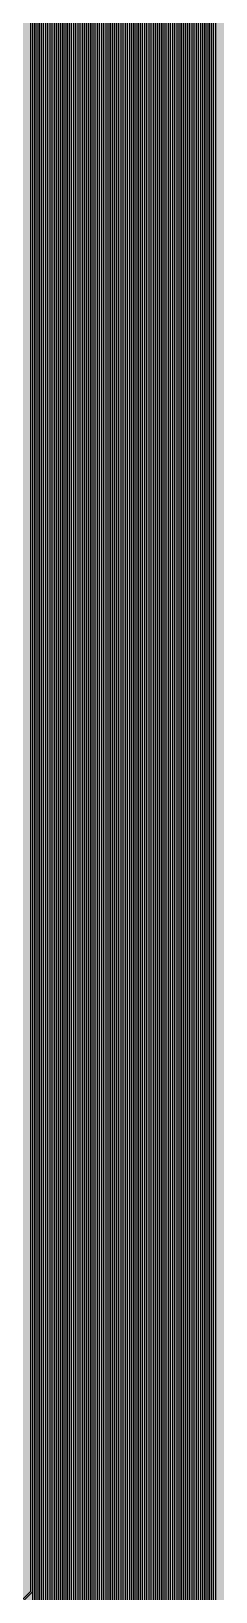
# Model space of a CAD drawing. Header units: metres. Extents: x -7231 to 10969, y -37556 to 1873.
# Drawn here: x 1354 to 1697, y -30203 to -27294 of the extents above; entities that cross this region are included whole.
import ezdxf

# ---------------------------------------------------------------- set-up
doc = ezdxf.new("R2010")
doc.units = ezdxf.units.M
for name, color, linetype in [('Metal1', 4, 'CONTINUOUS'), ('Metal2', 3, 'CONTINUOUS'), ('Polyimide', 7, 'CONTINUOUS')]:
    doc.layers.add(name, color=color, linetype=linetype)

msp = doc.modelspace()

# ---------------------------------------------------------------- hatches: boundary and pattern name
at = {"layer": 'Polyimide'}
msp.add_hatch(color=7, dxfattribs=at).paths.add_polyline_path([(4065.7, -468), (4066.7, -502), (4068.5, -536), (4071.4, -570), (4075.5, -604), (4081, -638), (4088, -672), (4096.5, -706), (4106.6, -740), (4118.3, -774), (4131.6, -808), (4146.5, -842), (4162.9, -876), (4180.7, -910), (4199.8, -944), (4220.2, -978), (4241.7, -1012), (4264.2, -1046), (4287.5, -1080), (4311.5, -1114), (4336, -1148), (4360.9, -1182), (4385.9, -1216), (4410.9, -1250), (4435.7, -1284), (4460.2, -1318), (4484.2, -1352), (4507.5, -1385.9), (4530, -1419.9), (4551.5, -1453.9), (4571.9, -1487.9), (4591.1, -1521.9), (4608.9, -1555.9), (4625.3, -1589.9), (4640.1, -1623.9), (4653.4, -1657.9), (4665.1, -1691.9), (4675.2, -1725.9), (4683.7, -1759.9), (4690.7, -1793.9), (4696.2, -1827.9), (4700.3, -1861.9), (4703.2, -1895.9), (4705.1, -1929.9), (4706.1, -1963.9), (4706.4, -1997.9), (4706.5, -2031.9), (4706.5, -4793), (4710, -4838.4), (4720.2, -4882.7), (4737.1, -4925), (4760.1, -4964.2), (4788.9, -4999.5), (4822.6, -5030), (4860.5, -5055.1), (4901.8, -5074.2), (4901.8, -5074.2), (4970.7, -5105.2), (5034.7, -5145.3), (5092.8, -5193.5), (5143.8, -5249.2), (5186.9, -5311.2), (5221.2, -5378.4), (5246.2, -5449.7), (5261.4, -5523.7), (5266.5, -5599), (5261.4, -5674.3), (5246.2, -5748.3), (5221.2, -5819.6), (5186.9, -5886.8), (5143.8, -5948.8), (5092.8, -6004.5), (5034.7, -6052.7), (4970.7, -6092.8), (4901.8, -6123.8), (4860.5, -6142.9), (4822.6, -6168), (4788.9, -6198.5), (4760.1, -6233.8), (4737.1, -6273), (4720.2, -6315.3), (4710, -6359.6), (4706.5, -6405), (4706.5, -9221.5), (4710, -9266.9), (4720.2, -9311.2), (4737.1, -9353.5), (4760.1, -9392.7), (4788.9, -9428), (4822.6, -9458.5), (4860.5, -9483.6), (4901.8, -9502.7), (4970.7, -9533.7), (5034.7, -9573.8), (5092.8, -9622), (5143.8, -9677.7), (5186.9, -9739.7), (5221.2, -9806.9), (5246.2, -9878.2), (5261.4, -9952.2), (5266.5, -10027.5), (5261.4, -10102.8), (5246.2, -10176.8), (5221.2, -10248.1), (5186.9, -10315.3), (5143.8, -10377.3), (5092.8, -10433), (5034.7, -10481.2), (4970.7, -10521.3), (4901.8, -10552.3), (4860.5, -10571.4), (4822.6, -10596.5), (4788.9, -10627), (4760.1, -10662.3), (4737.1, -10701.5), (4720.2, -10743.8), (4710, -10788.1), (4706.5, -10833.5), (4706.5, -13650), (4710, -13695.4), (4720.2, -13739.7), (4737.1, -13782), (4760.1, -13821.2), (4788.9, -13856.5), (4822.6, -13887), (4860.5, -13912.1), (4901.8, -13931.2), (4970.7, -13962.2), (5034.7, -14002.2), (5092.8, -14050.5), (5143.8, -14106.2), (5186.9, -14168.2), (5221.2, -14235.4), (5246.2, -14306.7), (5261.4, -14380.7), (5266.5, -14456), (5261.4, -14531.3), (5246.2, -14605.3), (5221.2, -14676.5), (5186.9, -14743.8), (5143.8, -14805.8), (5092.8, -14861.5), (5034.7, -14909.7), (4970.7, -14949.8), (4901.8, -14980.8), (4860.5, -14999.9), (4822.6, -15025), (4788.9, -15055.5), (4760.1, -15090.8), (4737.1, -15130), (4720.2, -15172.3), (4710, -15216.6), (4706.5, -15262), (4706.5, -15456), (4720.9, -15750), (4764.1, -16041.3), (4835.7, -16326.8), (4934.9, -16604), (5060.7, -16870.2), (5212.1, -17122.7), (5387.5, -17359.2), (5585.2, -17577.3), (5803.3, -17775), (6039.8, -17950.4), (6292.3, -18101.8), (6558.4, -18227.6), (6835.6, -18326.8), (7121.2, -18398.3), (7412.4, -18441.5), (7706.5, -18456), (9969, -18456), (10047.4, -18459.8), (10125.1, -18471.4), (10201.2, -18490.4), (10275.2, -18516.9), (10346.1, -18550.5), (10413.5, -18590.8), (10476.5, -18637.6), (10534.7, -18690.3), (10587.4, -18748.5), (10634.2, -18811.5), (10674.5, -18878.9), (10708.1, -18949.8), (10734.6, -19023.8), (10753.6, -19099.9), (10765.2, -19177.6), (10769, -19256), (10769, -20895.8), (10730.2, -20951.4), (10694.6, -21009.1), (10662.2, -21068.6), (10633.2, -21129.9), (10607.6, -21192.7), (10585.5, -21256.7), (10566.9, -21322), (10552, -21388.1), (10540.8, -21455), (10533.4, -21522.3), (10529.6, -21590), (10529.6, -21657.8), (10533.4, -21725.5), (10540.8, -21792.9), (10552, -21859.7), (10566.9, -21925.9), (10585.5, -21991.1), (10607.6, -22055.2), (10633.2, -22117.9), (10662.2, -22179.2), (10694.6, -22238.7), (10730.2, -22296.4), (10769, -22352), (10769, -32454.2), (10728.7, -32510.5), (10691.7, -32568.9), (10658, -32629.3), (10627.8, -32691.6), (10601.2, -32755.4), (10578.2, -32820.7), (10558.9, -32887.1), (10543.4, -32954.5), (10531.8, -33022.7), (10524, -33091.4), (10520.1, -33160.5), (10520.1, -33229.7), (10524, -33298.8), (10531.8, -33367.5), (10543.4, -33435.7), (10558.9, -33503.1), (10578.2, -33569.5), (10601.2, -33634.8), (10627.8, -33698.6), (10658, -33760.8), (10691.7, -33821.3), (10728.7, -33879.7), (10769, -33936), (10769, -36556), (10765.2, -36634.4), (10753.6, -36712.1), (10734.6, -36788.2), (10708.1, -36862.1), (10674.5, -36933.1), (10634.2, -37000.5), (10587.4, -37063.5), (10534.7, -37121.7), (10476.5, -37174.4), (10413.5, -37221.2), (10346.1, -37261.5), (10275.2, -37295.1), (10201.2, -37321.6), (10125.1, -37340.6), (10047.4, -37352.1), (9969, -37356), (-6231, -37356), (-6309.4, -37352.1), (-6387.1, -37340.6), (-6463.2, -37321.6), (-6537.2, -37295.1), (-6608.1, -37261.5), (-6675.5, -37221.2), (-6738.5, -37174.4), (-6796.7, -37121.7), (-6849.4, -37063.5), (-6896.2, -37000.5), (-6936.5, -36933.1), (-6970.1, -36862.1), (-6996.6, -36788.2), (-7015.6, -36712.1), (-7027.2, -36634.4), (-7031, -36556), (-7031, -33936), (-6990.7, -33879.8), (-6953.7, -33821.3), (-6920, -33760.9), (-6889.8, -33698.6), (-6863.2, -33634.8), (-6840.2, -33569.5), (-6820.9, -33503.1), (-6805.4, -33435.7), (-6793.7, -33367.5), (-6785.9, -33298.8), (-6782, -33229.7), (-6782, -33160.5), (-6785.9, -33091.4), (-6793.7, -33022.7), (-6805.4, -32954.5), (-6820.9, -32887.1), (-6840.2, -32820.6), (-6863.2, -32755.4), (-6889.8, -32691.5), (-6920, -32629.3), (-6953.7, -32568.9), (-6990.7, -32510.4), (-7031, -32454.2), (-7031, -22364.8), (-6990.7, -22308.6), (-6953.7, -22250.1), (-6920, -22189.7), (-6889.8, -22127.5), (-6863.2, -22063.6), (-6840.2, -21998.4), (-6820.9, -21931.9), (-6805.4, -21864.5), (-6793.7, -21796.3), (-6785.9, -21727.6), (-6782, -21658.5), (-6782, -21589.3), (-6785.9, -21520.3), (-6793.7, -21451.5), (-6805.4, -21383.3), (-6820.9, -21315.9), (-6840.2, -21249.5), (-6863.2, -21184.2), (-6889.8, -21120.4), (-6920, -21058.1), (-6953.7, -20997.7), (-6990.7, -20939.3), (-7031, -20883), (-7031, -19256), (-7027.2, -19177.6), (-7015.6, -19099.9), (-6996.6, -19023.8), (-6970.1, -18949.8), (-6936.5, -18878.9), (-6896.2, -18811.5), (-6849.4, -18748.5), (-6796.7, -18690.3), (-6738.5, -18637.6), (-6675.5, -18590.8), (-6608.1, -18550.5), (-6537.2, -18516.9), (-6463.2, -18490.4), (-6387.1, -18471.4), (-6309.4, -18459.8), (-6231, -18456), (-3968.5, -18456), (-3674.4, -18441.5), (-3383.2, -18398.3), (-3097.6, -18326.8), (-2820.4, -18227.6), (-2554.3, -18101.8), (-2301.8, -17950.4), (-2065.3, -17775), (-1847.2, -17577.3), (-1649.5, -17359.2), (-1474.1, -17122.7), (-1322.7, -16870.2), (-1196.9, -16604), (-1097.7, -16326.8), (-1026.1, -16041.3), (-982.9, -15750), (-968.5, -15456), (-968.5, -15262), (-972, -15216.6), (-982.2, -15172.3), (-999.1, -15130), (-1022.1, -15090.8), (-1050.9, -15055.5), (-1084.6, -15025), (-1122.5, -14999.9), (-1163.8, -14980.8), (-1232.7, -14949.8), (-1296.7, -14909.7), (-1354.8, -14861.5), (-1405.8, -14805.8), (-1448.9, -14743.8), (-1483.2, -14676.5), (-1508.2, -14605.3), (-1523.4, -14531.3), (-1528.5, -14456), (-1523.4, -14380.7), (-1508.2, -14306.7), (-1483.2, -14235.4), (-1448.9, -14168.2), (-1405.8, -14106.2), (-1354.8, -14050.5), (-1296.7, -14002.2), (-1232.7, -13962.2), (-1163.8, -13931.2), (-1122.5, -13912.1), (-1084.6, -13887), (-1050.9, -13856.5), (-1022.1, -13821.2), (-999.1, -13782), (-982.2, -13739.7), (-972, -13695.4), (-968.5, -13650), (-968.5, -12309.6), (-972, -12264.3), (-982.2, -12219.9), (-999.1, -12177.7), (-1022.1, -12138.5), (-1050.9, -12103.2), (-1084.6, -12072.6), (-1122.5, -12047.5), (-1163.8, -12028.5), (-1232.7, -11997.4), (-1296.7, -11957.4), (-1354.8, -11909.1), (-1405.8, -11853.5), (-1448.9, -11791.5), (-1483.2, -11724.2), (-1508.2, -11653), (-1523.4, -11579), (-1528.5, -11503.7), (-1523.4, -11428.3), (-1508.2, -11354.4), (-1483.2, -11283.1), (-1448.9, -11215.9), (-1405.8, -11153.8), (-1354.8, -11098.2), (-1296.7, -11049.9), (-1232.7, -11009.9), (-1163.8, -10978.8), (-1122.5, -10959.8), (-1084.6, -10934.7), (-1050.9, -10904.1), (-1022.1, -10868.9), (-999.1, -10829.6), (-982.2, -10787.4), (-972, -10743), (-968.5, -10697.7), (-968.5, -9357.3), (-972, -9311.9), (-982.2, -9267.6), (-999.1, -9225.4), (-1022.1, -9186.1), (-1050.9, -9150.8), (-1084.6, -9120.3), (-1122.5, -9095.2), (-1163.8, -9076.2), (-1163.8, -9076.2), (-1232.7, -9045.1), (-1296.7, -9005.1), (-1354.8, -8956.8), (-1405.8, -8901.1), (-1448.9, -8839.1), (-1483.2, -8771.9), (-1508.2, -8700.6), (-1523.4, -8626.7), (-1528.5, -8551.3), (-1523.4, -8476), (-1508.2, -8402), (-1483.2, -8330.8), (-1448.9, -8263.5), (-1405.8, -8201.5), (-1354.8, -8145.9), (-1296.7, -8097.6), (-1232.7, -8057.6), (-1163.8, -8026.5), (-1163.8, -8026.5), (-1122.5, -8007.4), (-1084.6, -7982.4), (-1050.9, -7951.8), (-1022.1, -7916.5), (-999.1, -7877.3), (-982.2, -7835), (-972, -7790.7), (-968.5, -7745.4), (-968.5, -6405), (-972, -6359.6), (-982.2, -6315.3), (-999.1, -6273), (-1022.1, -6233.8), (-1050.9, -6198.5), (-1084.6, -6168), (-1122.5, -6142.9), (-1163.8, -6123.8), (-1163.8, -6123.8), (-1232.7, -6092.8), (-1296.7, -6052.7), (-1354.8, -6004.5), (-1405.8, -5948.8), (-1448.9, -5886.8), (-1483.2, -5819.6), (-1508.2, -5748.3), (-1523.4, -5674.3), (-1528.5, -5599), (-1523.4, -5523.7), (-1508.2, -5449.7), (-1483.2, -5378.4), (-1448.9, -5311.2), (-1405.8, -5249.2), (-1354.8, -5193.5), (-1296.7, -5145.3), (-1232.7, -5105.2), (-1163.8, -5074.2), (-1163.8, -5074.2), (-1122.5, -5055.1), (-1084.6, -5030), (-1050.9, -4999.5), (-1022.1, -4964.2), (-999.1, -4925), (-982.2, -4882.7), (-972, -4838.4), (-968.5, -4793), (-968.5, -2031.9), (-968.4, -1997.9), (-968.1, -1963.9), (-967.1, -1929.9), (-965.2, -1895.9), (-962.2, -1861.9), (-958, -1827.9), (-952.4, -1793.9), (-945.3, -1759.9), (-936.6, -1725.9), (-926.4, -1691.9), (-914.4, -1657.9), (-900.9, -1623.9), (-885.7, -1589.9), (-869.1, -1555.9), (-850.9, -1521.9), (-831.4, -1487.9), (-810.6, -1453.9), (-788.7, -1419.9), (-765.8, -1385.9), (-742.1, -1352), (-717.6, -1318), (-692.7, -1284), (-667.4, -1250), (-641.9, -1216), (-616.4, -1182), (-591.1, -1148), (-566.1, -1114), (-541.7, -1080), (-517.9, -1046), (-495, -1012), (-473.1, -978), (-452.4, -944), (-432.8, -910), (-414.7, -876), (-398, -842), (-382.9, -808), (-369.3, -774), (-357.4, -740), (-347.1, -706), (-338.4, -672), (-331.3, -638), (-325.7, -604), (-321.5, -570), (-318.6, -536), (-316.7, -502), (-315.7, -468), (-315.3, -434), (-315.2, -400), (-315.2, 401), (-315.2, 451), (-315.2, 1644), (-270.2, 1644), (-270, 1637.1), (-269.4, 1630.3), (-268.2, 1623.5), (-266.7, 1616.8), (-264.7, 1610.2), (-262.3, 1603.8), (-259.4, 1597.6), (-256.2, 1591.5), (-252.6, 1585.7), (-248.6, 1580.1), (-244.2, 1574.8), (-239.5, 1569.8), (-234.5, 1565.1), (-229.2, 1560.7), (-223.6, 1556.7), (-217.8, 1553.1), (-211.7, 1549.8), (-205.4, 1547), (-199, 1544.6), (-192.4, 1542.6), (-185.7, 1541), (-179, 1539.9), (-172.1, 1539.2), (-165.2, 1539), (-158.4, 1539.2), (-151.5, 1539.9), (-144.8, 1541), (-138.1, 1542.6), (-131.5, 1544.6), (-125.1, 1547), (-118.8, 1549.8), (-112.8, 1553.1), (-106.9, 1556.7), (-101.3, 1560.7), (-96, 1565.1), (-91, 1569.8), (-86.3, 1574.8), (-81.9, 1580.1), (-77.9, 1585.7), (-74.3, 1591.5), (-71.1, 1597.6), (-68.2, 1603.8), (-65.8, 1610.2), (-63.8, 1616.8), (-62.3, 1623.5), (-61.1, 1630.3), (-60.5, 1637.1), (-60.2, 1644), (1853, 1644), (1853, 1573), (3815.2, 1573), (3815.5, 1579.5), (3816.1, 1586.1), (3817.2, 1592.5), (3818.7, 1598.9), (3820.6, 1605.1), (3822.9, 1611.3), (3825.6, 1617.2), (3828.6, 1623), (3832.1, 1628.6), (3835.9, 1633.9), (3840.1, 1638.9), (3844.5, 1643.7), (3849.3, 1648.2), (3854.4, 1652.3), (3859.7, 1656.1), (3865.2, 1659.6), (3871, 1662.7), (3877, 1665.4), (3883.1, 1667.7), (3889.4, 1669.6), (3895.7, 1671.1), (3902.2, 1672.1), (3908.7, 1672.8), (3915.2, 1673), (3921.8, 1672.8), (3928.3, 1672.1), (3934.8, 1671.1), (3941.1, 1669.6), (3947.4, 1667.7), (3953.5, 1665.4), (3959.5, 1662.7), (3965.2, 1659.6), (3970.8, 1656.1), (3976.1, 1652.3), (3981.2, 1648.2), (3986, 1643.7), (3990.4, 1638.9), (3994.6, 1633.9), (3998.4, 1628.6), (4001.9, 1623), (4004.9, 1617.2), (4007.6, 1611.3), (4009.9, 1605.1), (4011.8, 1598.9), (4013.3, 1592.5), (4014.4, 1586.1), (4015, 1579.5), (4015.2, 1573), (4065.2, 1573), (4065.2, 451), (4065.2, 401), (4065.2, -400), (4065.3, -434), (4065.7, -468)])

# ---------------------------------------------------------------- linework, layer by layer
at = {"layer": 'Metal1'}
for points in [[(1608.7, -19211.9), (1608.7, -33199.7), (1577.7, -33230.7), (-5962.2, -33230.7), (-5993.2, -33199.7), (-5993.2, -30720.3), (-5962.2, -30689.2), (-22.8, -30689.2), (11.1, -30719.1), (21.5, -30877.1), (21.5, -31671), (-8.5, -31671), (-8.5, -30877.1), (1.9, -30722.9), (-24.2, -30692.8), (-5960.8, -30692.8), (-5989.7, -30721.7), (-5989.7, -33198.3), (-5960.8, -33227.2), (1576.3, -33227.2), (1605.2, -33198.3), (1605.2, -19211.9)], [(1600.7, -19211.9), (1600.7, -33191.7), (1569.7, -33222.7), (-5954.2, -33222.7), (-5985.2, -33191.7), (-5985.2, -30728.3), (-5954.2, -30697.2), (-372.8, -30697.2), (-338.9, -30727.1), (-328.5, -30883.5), (-328.5, -31671), (-358.5, -31671), (-358.5, -30883.5), (-348.1, -30730.9), (-374.2, -30700.8), (-5952.8, -30700.8), (-5981.7, -30729.7), (-5981.7, -33190.3), (-5952.8, -33219.2), (1568.3, -33219.2), (1597.2, -33190.3), (1597.2, -19211.9)], [(1592.7, -19211.9), (1592.7, -33183.7), (1561.7, -33214.7), (-5946.2, -33214.7), (-5977.2, -33183.7), (-5977.2, -30736.3), (-5946.2, -30705.2), (-722.8, -30705.2), (-688.9, -30735.1), (-678.5, -30889.9), (-678.5, -31671), (-708.5, -31671), (-708.5, -30889.9), (-698.1, -30738.9), (-724.2, -30708.8), (-5944.8, -30708.8), (-5973.7, -30737.7), (-5973.7, -33182.3), (-5944.8, -33211.2), (1560.3, -33211.2), (1589.2, -33182.3), (1589.2, -19211.9)], [(1584.7, -19211.9), (1584.7, -33175.7), (1553.7, -33206.7), (-5938.2, -33206.7), (-5969.2, -33175.7), (-5969.2, -30744.3), (-5938.2, -30713.2), (-1072.8, -30713.2), (-1038.8, -30743.1), (-1028.5, -30896.3), (-1028.5, -31671), (-1058.5, -31671), (-1058.5, -30896.3), (-1048.2, -30746.9), (-1074.2, -30716.8), (-5936.8, -30716.8), (-5965.7, -30745.7), (-5965.7, -33174.3), (-5936.8, -33203.2), (1552.3, -33203.2), (1581.2, -33174.3), (1581.2, -19211.9)], [(1576.7, -19211.9), (1576.7, -33167.7), (1545.7, -33198.7), (-5930.2, -33198.7), (-5961.2, -33167.7), (-5961.2, -30752.3), (-5930.2, -30721.2), (-1422.8, -30721.2), (-1388.8, -30751.1), (-1378.5, -30902.7), (-1378.5, -31671), (-1408.5, -31671), (-1408.5, -30902.7), (-1398.2, -30754.9), (-1424.2, -30724.8), (-5928.8, -30724.8), (-5957.7, -30753.7), (-5957.7, -33166.3), (-5928.8, -33195.2), (1544.3, -33195.2), (1573.2, -33166.3), (1573.2, -19211.9)], [(1568.7, -19211.9), (1568.7, -33159.7), (1537.7, -33190.7), (-5922.2, -33190.7), (-5953.2, -33159.7), (-5953.2, -30760.3), (-5922.2, -30729.2), (-1772.8, -30729.2), (-1738.8, -30759.1), (-1728.5, -30909.1), (-1728.5, -31671), (-1758.5, -31671), (-1758.5, -30909.1), (-1748.2, -30762.9), (-1774.2, -30732.8), (-5920.8, -30732.8), (-5949.7, -30761.7), (-5949.7, -33158.3), (-5920.8, -33187.2), (1536.3, -33187.2), (1565.2, -33158.3), (1565.2, -19211.9)], [(1560.7, -19211.9), (1560.7, -33151.7), (1529.7, -33182.7), (-5914.2, -33182.7), (-5945.2, -33151.7), (-5945.2, -30768.3), (-5914.2, -30737.2), (-2122.8, -30737.2), (-2088.8, -30767), (-2078.5, -30915.5), (-2078.5, -31671), (-2108.5, -31671), (-2108.5, -30915.5), (-2098.2, -30771), (-2124.2, -30740.8), (-5912.8, -30740.8), (-5941.7, -30769.7), (-5941.7, -33150.3), (-5912.8, -33179.2), (1528.3, -33179.2), (1557.2, -33150.3), (1557.2, -19211.9)], [(1552.7, -19211.9), (1552.7, -33143.7), (1521.7, -33174.7), (-5906.2, -33174.7), (-5937.2, -33143.7), (-5937.2, -30776.3), (-5906.2, -30745.2), (-2472.8, -30745.2), (-2438.7, -30775), (-2428.5, -30921.9), (-2428.5, -31671), (-2458.5, -31671), (-2458.5, -30921.9), (-2448.3, -30779), (-2474.2, -30748.8), (-5904.8, -30748.8), (-5933.7, -30777.7), (-5933.7, -33142.3), (-5904.8, -33171.2), (1520.3, -33171.2), (1549.2, -33142.3), (1549.2, -19211.9)], [(1544.7, -19211.9), (1544.7, -33135.7), (1513.7, -33166.7), (-5898.2, -33166.7), (-5929.2, -33135.7), (-5929.2, -30784.3), (-5898.2, -30753.2), (-2822.8, -30753.2), (-2788.7, -30783), (-2778.5, -30928.3), (-2778.5, -31671), (-2808.5, -31671), (-2808.5, -30928.3), (-2798.3, -30787), (-2824.2, -30756.8), (-5896.8, -30756.8), (-5925.7, -30785.7), (-5925.7, -33134.3), (-5896.8, -33163.2), (1512.3, -33163.2), (1541.2, -33134.3), (1541.2, -19211.9)], [(1536.7, -19211.9), (1536.7, -33127.7), (1505.7, -33158.7), (-5890.2, -33158.7), (-5921.2, -33127.7), (-5921.2, -30792.3), (-5890.2, -30761.2), (-3172.8, -30761.2), (-3138.7, -30791), (-3128.5, -30934.7), (-3128.5, -31671), (-3158.5, -31671), (-3158.5, -30934.7), (-3148.3, -30795), (-3174.2, -30764.8), (-5888.8, -30764.8), (-5917.7, -30793.7), (-5917.7, -33126.3), (-5888.8, -33155.2), (1504.3, -33155.2), (1533.2, -33126.3), (1533.2, -19211.9)], [(1528.7, -19211.9), (1528.7, -33119.7), (1497.7, -33150.7), (-5882.2, -33150.7), (-5913.2, -33119.7), (-5913.2, -30800.3), (-5882.2, -30769.2), (-3522.8, -30769.2), (-3488.7, -30799), (-3478.5, -30941.1), (-3478.5, -31671), (-3508.5, -31671), (-3508.5, -30941.1), (-3498.3, -30803), (-3524.2, -30772.8), (-5880.8, -30772.8), (-5909.7, -30801.7), (-5909.7, -33118.3), (-5880.8, -33147.2), (1496.3, -33147.2), (1525.2, -33118.3), (1525.2, -19211.9)], [(1520.7, -19211.9), (1520.7, -33111.7), (1489.7, -33142.7), (-5874.2, -33142.7), (-5905.2, -33111.7), (-5905.2, -30808.3), (-5874.2, -30777.2), (-3872.8, -30777.2), (-3838.6, -30807), (-3828.5, -30947.5), (-3828.5, -31671), (-3858.5, -31671), (-3858.5, -30947.5), (-3848.4, -30811), (-3874.2, -30780.8), (-5872.8, -30780.8), (-5901.7, -30809.7), (-5901.7, -33110.3), (-5872.8, -33139.2), (1488.3, -33139.2), (1517.2, -33110.3), (1517.2, -19211.9)], [(1512.7, -19211.9), (1512.7, -33103.7), (1481.7, -33134.7), (-5866.2, -33134.7), (-5897.2, -33103.7), (-5897.2, -30816.3), (-5866.2, -30785.2), (-4222.8, -30785.2), (-4188.6, -30815), (-4178.5, -30953.9), (-4178.5, -31671), (-4208.5, -31671), (-4208.5, -30953.9), (-4198.4, -30819), (-4224.2, -30788.8), (-5864.8, -30788.8), (-5893.7, -30817.7), (-5893.7, -33102.3), (-5864.8, -33131.2), (1480.3, -33131.2), (1509.2, -33102.3), (1509.2, -19211.9)], [(1504.7, -19211.9), (1504.7, -33095.7), (1473.7, -33126.7), (-5858.2, -33126.7), (-5889.2, -33095.7), (-5889.2, -30824.3), (-5858.2, -30793.2), (-4572.8, -30793.2), (-4538.6, -30823), (-4528.5, -30960.3), (-4528.5, -31671), (-4558.5, -31671), (-4558.5, -30960.3), (-4548.4, -30827), (-4574.2, -30796.8), (-5856.8, -30796.8), (-5885.7, -30825.7), (-5885.7, -33094.3), (-5856.8, -33123.2), (1472.3, -33123.2), (1501.2, -33094.3), (1501.2, -19211.9)], [(1496.7, -19211.9), (1496.7, -33087.7), (1465.7, -33118.7), (-5850.2, -33118.7), (-5881.2, -33087.7), (-5881.2, -30832.3), (-5850.2, -30801.2), (-4922.8, -30801.2), (-4888.6, -30831), (-4878.5, -30966.7), (-4878.5, -31671), (-4908.5, -31671), (-4908.5, -30966.7), (-4898.4, -30835), (-4924.2, -30804.8), (-5848.8, -30804.8), (-5877.7, -30833.7), (-5877.7, -33086.3), (-5848.8, -33115.2), (1464.3, -33115.2), (1493.2, -33086.3), (1493.2, -19211.9)], [(1488.7, -19211.9), (1488.7, -33079.7), (1457.7, -33110.7), (-5842.2, -33110.7), (-5873.2, -33079.7), (-5873.2, -30840.3), (-5842.2, -30809.2), (-5272.8, -30809.2), (-5238.5, -30838.9), (-5228.5, -30973.1), (-5228.5, -31671), (-5258.5, -31671), (-5258.5, -30973.1), (-5248.5, -30843.1), (-5274.2, -30812.8), (-5840.8, -30812.8), (-5869.7, -30841.7), (-5869.7, -33078.3), (-5840.8, -33107.2), (1456.3, -33107.2), (1485.2, -33078.3), (1485.2, -19211.9)], [(1480.7, -19211.9), (1480.7, -33071.7), (1449.7, -33102.7), (-5834.2, -33102.7), (-5865.2, -33071.7), (-5865.2, -31830.3), (-5834.2, -31799.2), (-22.8, -31799.2), (11.1, -31829.1), (21.5, -31987.1), (21.5, -32781), (-8.5, -32781), (-8.5, -31987.1), (1.9, -31832.9), (-24.2, -31802.7), (-5832.8, -31802.7), (-5861.7, -31831.7), (-5861.7, -33070.3), (-5832.8, -33099.2), (1448.3, -33099.2), (1477.2, -33070.3), (1477.2, -19211.9)], [(1472.7, -19211.9), (1472.7, -33063.7), (1441.7, -33094.7), (-5826.2, -33094.7), (-5857.2, -33063.7), (-5857.2, -31838.3), (-5826.2, -31807.2), (-372.8, -31807.2), (-338.9, -31837.1), (-328.5, -31993.5), (-328.5, -32781), (-358.5, -32781), (-358.5, -31993.5), (-348.1, -31840.9), (-374.2, -31810.7), (-5824.8, -31810.7), (-5853.7, -31839.7), (-5853.7, -33062.3), (-5824.8, -33091.2), (1440.3, -33091.2), (1469.2, -33062.3), (1469.2, -19211.9)], [(1464.7, -19211.9), (1464.7, -33055.7), (1433.7, -33086.7), (-5818.2, -33086.7), (-5849.2, -33055.7), (-5849.2, -31846.3), (-5818.2, -31815.2), (-722.8, -31815.2), (-688.9, -31845.1), (-678.5, -31999.9), (-678.5, -32781), (-708.5, -32781), (-708.5, -31999.9), (-698.1, -31848.9), (-724.2, -31818.7), (-5816.8, -31818.7), (-5845.7, -31847.7), (-5845.7, -33054.3), (-5816.8, -33083.2), (1432.3, -33083.2), (1461.2, -33054.3), (1461.2, -19211.9)], [(1456.7, -19211.9), (1456.7, -33047.7), (1425.7, -33078.7), (-5810.2, -33078.7), (-5841.2, -33047.7), (-5841.2, -31854.3), (-5810.2, -31823.2), (-1072.8, -31823.2), (-1038.8, -31853.1), (-1028.5, -32006.3), (-1028.5, -32781), (-1058.5, -32781), (-1058.5, -32006.3), (-1048.2, -31856.9), (-1074.2, -31826.7), (-5808.8, -31826.7), (-5837.7, -31855.7), (-5837.7, -33046.3), (-5808.8, -33075.2), (1424.3, -33075.2), (1453.2, -33046.3), (1453.2, -19211.9)], [(1448.7, -19211.9), (1448.7, -33039.7), (1417.7, -33070.7), (-5802.2, -33070.7), (-5833.2, -33039.7), (-5833.2, -31862.3), (-5802.2, -31831.2), (-1422.8, -31831.2), (-1388.8, -31861.1), (-1378.5, -32012.7), (-1378.5, -32781), (-1408.5, -32781), (-1408.5, -32012.7), (-1398.2, -31864.9), (-1424.2, -31834.7), (-5800.8, -31834.7), (-5829.7, -31863.7), (-5829.7, -33038.3), (-5800.8, -33067.2), (1416.3, -33067.2), (1445.2, -33038.3), (1445.2, -19211.9)], [(1440.7, -19211.9), (1440.7, -33031.7), (1409.7, -33062.7), (-5794.2, -33062.7), (-5825.2, -33031.7), (-5825.2, -31870.3), (-5794.2, -31839.2), (-1772.8, -31839.2), (-1738.8, -31869.1), (-1728.5, -32019.1), (-1728.5, -32781), (-1758.5, -32781), (-1758.5, -32019.1), (-1748.2, -31872.9), (-1774.2, -31842.7), (-5792.8, -31842.7), (-5821.7, -31871.7), (-5821.7, -33030.3), (-5792.8, -33059.2), (1408.3, -33059.2), (1437.2, -33030.3), (1437.2, -19211.9)], [(1696.7, -19211.9), (1696.7, -36031.7), (1665.7, -36062.7), (-5794.2, -36062.7), (-5825.2, -36031.7), (-5825.2, -34870.3), (-5794.2, -34839.2), (-1772.8, -34839.2), (-1738.8, -34869.1), (-1728.5, -35019.1), (-1728.5, -35781), (-1758.5, -35781), (-1758.5, -35019.1), (-1748.2, -34872.9), (-1774.2, -34842.8), (-5792.8, -34842.8), (-5821.7, -34871.7), (-5821.7, -36030.3), (-5792.8, -36059.2), (1664.3, -36059.2), (1693.2, -36030.3), (1693.2, -19211.9)], [(1432.7, -19211.9), (1432.7, -33023.7), (1401.7, -33054.7), (-5786.2, -33054.7), (-5817.2, -33023.7), (-5817.2, -31878.3), (-5786.2, -31847.2), (-2122.8, -31847.2), (-2088.8, -31877), (-2078.5, -32025.5), (-2078.5, -32781), (-2108.5, -32781), (-2108.5, -32025.5), (-2098.2, -31881), (-2124.2, -31850.7), (-5784.8, -31850.7), (-5813.7, -31879.7), (-5813.7, -33022.3), (-5784.8, -33051.2), (1400.3, -33051.2), (1429.2, -33022.3), (1429.2, -19211.9)], [(1688.7, -19211.9), (1688.7, -36023.7), (1657.7, -36054.7), (-5786.2, -36054.7), (-5817.2, -36023.7), (-5817.2, -34878.3), (-5786.2, -34847.2), (-2122.8, -34847.2), (-2088.8, -34877), (-2078.5, -35025.5), (-2078.5, -35781), (-2108.5, -35781), (-2108.5, -35025.5), (-2098.2, -34881), (-2124.2, -34850.8), (-5784.8, -34850.8), (-5813.7, -34879.7), (-5813.7, -36022.3), (-5784.8, -36051.2), (1656.3, -36051.2), (1685.2, -36022.3), (1685.2, -19211.9)], [(1424.7, -19211.9), (1424.7, -33015.7), (1393.7, -33046.7), (-5778.2, -33046.7), (-5809.2, -33015.7), (-5809.2, -31886.3), (-5778.2, -31855.2), (-2472.8, -31855.2), (-2438.7, -31885), (-2428.5, -32031.9), (-2428.5, -32781), (-2458.5, -32781), (-2458.5, -32031.9), (-2448.3, -31889), (-2474.2, -31858.7), (-5776.8, -31858.7), (-5805.7, -31887.7), (-5805.7, -33014.3), (-5776.8, -33043.2), (1392.3, -33043.2), (1421.2, -33014.3), (1421.2, -19211.9)], [(1680.7, -19211.9), (1680.7, -36015.7), (1649.7, -36046.7), (-5778.2, -36046.7), (-5809.2, -36015.7), (-5809.2, -34886.3), (-5778.2, -34855.2), (-2472.8, -34855.2), (-2438.7, -34885), (-2428.5, -35031.9), (-2428.5, -35781), (-2458.5, -35781), (-2458.5, -35031.9), (-2448.3, -34889), (-2474.2, -34858.8), (-5776.8, -34858.8), (-5805.7, -34887.7), (-5805.7, -36014.3), (-5776.8, -36043.2), (1648.3, -36043.2), (1677.2, -36014.3), (1677.2, -19211.9)], [(1416.7, -19211.9), (1416.7, -33007.7), (1385.7, -33038.7), (-5770.2, -33038.7), (-5801.2, -33007.7), (-5801.2, -31894.3), (-5770.2, -31863.2), (-2822.8, -31863.2), (-2788.7, -31893), (-2778.5, -32038.3), (-2778.5, -32781), (-2808.5, -32781), (-2808.5, -32038.3), (-2798.3, -31897), (-2824.2, -31866.7), (-5768.8, -31866.7), (-5797.7, -31895.7), (-5797.7, -33006.3), (-5768.8, -33035.2), (1384.3, -33035.2), (1413.2, -33006.3), (1413.2, -19211.9)], [(1672.7, -19211.9), (1672.7, -36007.7), (1641.7, -36038.7), (-5770.2, -36038.7), (-5801.2, -36007.7), (-5801.2, -34894.3), (-5770.2, -34863.2), (-2822.8, -34863.2), (-2788.7, -34893), (-2778.5, -35038.3), (-2778.5, -35781), (-2808.5, -35781), (-2808.5, -35038.3), (-2798.3, -34897), (-2824.2, -34866.8), (-5768.8, -34866.8), (-5797.7, -34895.7), (-5797.7, -36006.3), (-5768.8, -36035.2), (1640.3, -36035.2), (1669.2, -36006.3), (1669.2, -19211.9)], [(1408.7, -19211.9), (1408.7, -32999.7), (1377.7, -33030.7), (-5762.2, -33030.7), (-5793.2, -32999.7), (-5793.2, -31902.3), (-5762.2, -31871.2), (-3172.8, -31871.2), (-3138.7, -31901), (-3128.5, -32044.7), (-3128.5, -32781), (-3158.5, -32781), (-3158.5, -32044.7), (-3148.3, -31905), (-3174.2, -31874.7), (-5760.8, -31874.7), (-5789.7, -31903.7), (-5789.7, -32998.3), (-5760.8, -33027.2), (1376.3, -33027.2), (1405.2, -32998.3), (1405.2, -19211.9)], [(1664.7, -19211.9), (1664.7, -35999.7), (1633.7, -36030.7), (-5762.2, -36030.7), (-5793.2, -35999.7), (-5793.2, -34902.3), (-5762.2, -34871.2), (-3172.8, -34871.2), (-3138.7, -34901), (-3128.5, -35044.7), (-3128.5, -35781), (-3158.5, -35781), (-3158.5, -35044.7), (-3148.3, -34905), (-3174.2, -34874.8), (-5760.8, -34874.8), (-5789.7, -34903.7), (-5789.7, -35998.3), (-5760.8, -36027.2), (1632.3, -36027.2), (1661.2, -35998.3), (1661.2, -19211.9)], [(1400.7, -19211.9), (1400.7, -32991.7), (1369.7, -33022.7), (-5754.2, -33022.7), (-5785.2, -32991.7), (-5785.2, -31910.3), (-5754.2, -31879.2), (-3522.8, -31879.2), (-3488.7, -31909), (-3478.5, -32051.1), (-3478.5, -32781), (-3508.5, -32781), (-3508.5, -32051.1), (-3498.3, -31913), (-3524.2, -31882.7), (-5752.8, -31882.7), (-5781.7, -31911.7), (-5781.7, -32990.3), (-5752.8, -33019.2), (1368.3, -33019.2), (1397.2, -32990.3), (1397.2, -19211.9)], [(1656.7, -19211.9), (1656.7, -35991.7), (1625.7, -36022.7), (-5754.2, -36022.7), (-5785.2, -35991.7), (-5785.2, -34910.3), (-5754.2, -34879.2), (-3522.8, -34879.2), (-3488.7, -34909), (-3478.5, -35051.1), (-3478.5, -35781), (-3508.5, -35781), (-3508.5, -35051.1), (-3498.3, -34913), (-3524.2, -34882.8), (-5752.8, -34882.8), (-5781.7, -34911.7), (-5781.7, -35990.3), (-5752.8, -36019.2), (1624.3, -36019.2), (1653.2, -35990.3), (1653.2, -19211.9)], [(1392.7, -19211.9), (1392.7, -32983.7), (1361.7, -33014.7), (-5746.2, -33014.7), (-5777.2, -32983.7), (-5777.2, -31918.3), (-5746.2, -31887.2), (-3872.8, -31887.2), (-3838.6, -31917), (-3828.5, -32057.5), (-3828.5, -32781), (-3858.5, -32781), (-3858.5, -32057.5), (-3848.4, -31921), (-3874.2, -31890.7), (-5744.8, -31890.7), (-5773.7, -31919.7), (-5773.7, -32982.3), (-5744.8, -33011.2), (1360.3, -33011.2), (1389.2, -32982.3), (1389.2, -19211.9)], [(1648.7, -19211.9), (1648.7, -35983.7), (1617.7, -36014.7), (-5746.2, -36014.7), (-5777.2, -35983.7), (-5777.2, -34918.3), (-5746.2, -34887.2), (-3872.8, -34887.2), (-3838.6, -34917), (-3828.5, -35057.5), (-3828.5, -35781), (-3858.5, -35781), (-3858.5, -35057.5), (-3848.4, -34921), (-3874.2, -34890.8), (-5744.8, -34890.8), (-5773.7, -34919.7), (-5773.7, -35982.3), (-5744.8, -36011.2), (1616.3, -36011.2), (1645.2, -35982.3), (1645.2, -19211.9)], [(1384.7, -19211.9), (1384.7, -32975.7), (1353.7, -33006.7), (-5738.2, -33006.7), (-5769.2, -32975.7), (-5769.2, -31926.3), (-5738.2, -31895.2), (-4222.8, -31895.2), (-4188.6, -31925), (-4178.5, -32063.9), (-4178.5, -32781), (-4208.5, -32781), (-4208.5, -32063.9), (-4198.4, -31929), (-4224.2, -31898.7), (-5736.8, -31898.7), (-5765.7, -31927.7), (-5765.7, -32974.3), (-5736.8, -33003.2), (1352.3, -33003.2), (1381.2, -32974.3), (1381.2, -19211.9)], [(1640.7, -19211.9), (1640.7, -35975.7), (1609.7, -36006.7), (-5738.2, -36006.7), (-5769.2, -35975.7), (-5769.2, -34926.3), (-5738.2, -34895.2), (-4222.8, -34895.2), (-4188.6, -34925), (-4178.5, -35063.9), (-4178.5, -35781), (-4208.5, -35781), (-4208.5, -35063.9), (-4198.4, -34929), (-4224.2, -34898.8), (-5736.8, -34898.8), (-5765.7, -34927.7), (-5765.7, -35974.3), (-5736.8, -36003.2), (1608.3, -36003.2), (1637.2, -35974.3), (1637.2, -19211.9)], [(1376.7, -19211.9), (1376.7, -32967.7), (1345.7, -32998.7), (-5730.2, -32998.7), (-5761.2, -32967.7), (-5761.2, -31934.3), (-5730.2, -31903.2), (-4572.8, -31903.2), (-4538.6, -31933), (-4528.5, -32070.3), (-4528.5, -32781), (-4558.5, -32781), (-4558.5, -32070.3), (-4548.4, -31937), (-4574.2, -31906.7), (-5728.8, -31906.7), (-5757.7, -31935.7), (-5757.7, -32966.3), (-5728.8, -32995.2), (1344.3, -32995.2), (1373.2, -32966.3), (1373.2, -19211.9)], [(1632.7, -19211.9), (1632.7, -35967.7), (1601.7, -35998.7), (-5730.2, -35998.7), (-5761.2, -35967.7), (-5761.2, -34934.3), (-5730.2, -34903.2), (-4572.8, -34903.2), (-4538.6, -34933), (-4528.5, -35070.3), (-4528.5, -35781), (-4558.5, -35781), (-4558.5, -35070.3), (-4548.4, -34937), (-4574.2, -34906.8), (-5728.8, -34906.8), (-5757.7, -34935.7), (-5757.7, -35966.3), (-5728.8, -35995.2), (1600.3, -35995.2), (1629.2, -35966.3), (1629.2, -19211.9)], [(1368.7, -19211.9), (1368.7, -32959.7), (1337.7, -32990.7), (-5722.2, -32990.7), (-5753.2, -32959.7), (-5753.2, -31942.3), (-5722.2, -31911.2), (-4922.8, -31911.2), (-4888.6, -31941), (-4878.5, -32076.7), (-4878.5, -32781), (-4908.5, -32781), (-4908.5, -32076.7), (-4898.4, -31945), (-4924.2, -31914.7), (-5720.8, -31914.7), (-5749.7, -31943.7), (-5749.7, -32958.3), (-5720.8, -32987.2), (1336.3, -32987.2), (1365.2, -32958.3), (1365.2, -19211.9)], [(1624.7, -19211.9), (1624.7, -35959.7), (1593.7, -35990.7), (-5722.2, -35990.7), (-5753.2, -35959.7), (-5753.2, -34942.3), (-5722.2, -34911.2), (-4922.8, -34911.2), (-4888.6, -34941), (-4878.5, -35076.7), (-4878.5, -35781), (-4908.5, -35781), (-4908.5, -35076.7), (-4898.4, -34945), (-4924.2, -34914.8), (-5720.8, -34914.8), (-5749.7, -34943.7), (-5749.7, -35958.3), (-5720.8, -35987.2), (1592.3, -35987.2), (1621.2, -35958.3), (1621.2, -19211.9)], [(1360.7, -19211.9), (1360.7, -32951.7), (1329.7, -32982.7), (-5714.2, -32982.7), (-5745.2, -32951.7), (-5745.2, -31950.3), (-5714.2, -31919.2), (-5272.8, -31919.2), (-5238.5, -31948.9), (-5228.5, -32083.1), (-5228.5, -32781), (-5258.5, -32781), (-5258.5, -32083.1), (-5248.5, -31953.1), (-5274.2, -31922.7), (-5712.8, -31922.7), (-5741.7, -31951.7), (-5741.7, -32950.3), (-5712.8, -32979.2), (1328.3, -32979.2), (1357.2, -32950.3), (1357.2, -19211.9)], [(1616.7, -19211.9), (1616.7, -35951.7), (1585.7, -35982.7), (-5714.2, -35982.7), (-5745.2, -35951.7), (-5745.2, -34950.3), (-5714.2, -34919.2), (-5272.8, -34919.2), (-5238.5, -34948.9), (-5228.5, -35083.1), (-5228.5, -35781), (-5258.5, -35781), (-5258.5, -35083.1), (-5248.5, -34953.1), (-5274.2, -34922.8), (-5712.8, -34922.8), (-5741.7, -34951.7), (-5741.7, -35950.3), (-5712.8, -35979.2), (1584.3, -35979.2), (1613.2, -35950.3), (1613.2, -19211.9)]]:
    msp.add_lwpolyline(points, dxfattribs=at)
at = {"layer": 'Metal2'}
for points in [[(1356.7, -19211.9), (1356.7, -30203.7), (1325.7, -30234.7), (-5966.2, -30234.7), (-5997.2, -30203.7), (-5997.2, -27716.3), (-5966.2, -27685.2), (10.8, -27685.2), (60.3, -27707.9), (109.5, -27776.6), (194.5, -27923.5), (168.5, -27938.5), (83.5, -27791.6), (50.3, -27718), (9.8, -27688.8), (-5964.8, -27688.8), (-5993.7, -27717.7), (-5993.7, -30202.3), (-5964.8, -30231.2), (1324.3, -30231.2), (1353.2, -30202.3), (1353.2, -19211.9)], [(1612.7, -19211.9), (1612.7, -33203.7), (1581.7, -33234.7), (-5966.2, -33234.7), (-5997.2, -33203.7), (-5997.2, -30716.3), (-5966.2, -30685.2), (10.8, -30685.2), (60.3, -30707.9), (109.5, -30776.6), (194.5, -30923.5), (168.5, -30938.5), (83.5, -30791.6), (50.3, -30718), (9.8, -30688.8), (-5964.8, -30688.8), (-5993.7, -30717.7), (-5993.7, -33202.3), (-5964.8, -33231.2), (1580.3, -33231.2), (1609.2, -33202.3), (1609.2, -19211.9)], [(1604.7, -19211.9), (1604.7, -33195.7), (1573.7, -33226.7), (-5958.2, -33226.7), (-5989.2, -33195.7), (-5989.2, -30724.3), (-5958.2, -30693.2), (-339.3, -30693.2), (-289.1, -30715.4), (-242.8, -30777.7), (-155.6, -30923.3), (-181.4, -30938.7), (-268.5, -30793.1), (-299.5, -30726.1), (-340.2, -30696.8), (-5956.8, -30696.8), (-5985.7, -30725.7), (-5985.7, -33194.3), (-5956.8, -33223.2), (1572.3, -33223.2), (1601.2, -33194.3), (1601.2, -19211.9)], [(1596.7, -19211.9), (1596.7, -33187.7), (1565.7, -33218.7), (-5950.2, -33218.7), (-5981.2, -33187.7), (-5981.2, -30732.3), (-5950.2, -30701.2), (-689.3, -30701.2), (-638.6, -30722.9), (-595.1, -30778.8), (-505.7, -30923.1), (-531.3, -30938.9), (-620.6, -30794.6), (-649.3, -30734.1), (-690.2, -30704.8), (-5948.8, -30704.8), (-5977.7, -30733.7), (-5977.7, -33186.3), (-5948.8, -33215.2), (1564.3, -33215.2), (1593.2, -33186.3), (1593.2, -19211.9)], [(1588.7, -19211.9), (1588.7, -33179.7), (1557.7, -33210.7), (-5942.2, -33210.7), (-5973.2, -33179.7), (-5973.2, -30740.3), (-5942.2, -30709.2), (-1039.3, -30709.2), (-988, -30730.3), (-947.5, -30780.1), (-855.9, -30922.9), (-881.1, -30939.1), (-972.8, -30796.3), (-999, -30742.2), (-1040.2, -30712.8), (-5940.8, -30712.8), (-5969.7, -30741.7), (-5969.7, -33178.3), (-5940.8, -33207.2), (1556.3, -33207.2), (1585.2, -33178.3), (1585.2, -19211.9)], [(1580.7, -19211.9), (1580.7, -33171.7), (1549.7, -33202.7), (-5934.2, -33202.7), (-5965.2, -33171.7), (-5965.2, -30748.3), (-5934.2, -30717.2), (-1389.3, -30717.2), (-1337.4, -30737.7), (-1300.1, -30781.4), (-1206, -30922.7), (-1231, -30939.3), (-1325.1, -30798.1), (-1348.8, -30750.3), (-1390.2, -30720.8), (-5932.8, -30720.8), (-5961.7, -30749.7), (-5961.7, -33170.3), (-5932.8, -33199.2), (1548.3, -33199.2), (1577.2, -33170.3), (1577.2, -19211.9)], [(1572.7, -19211.9), (1572.7, -33163.7), (1541.7, -33194.7), (-5926.2, -33194.7), (-5957.2, -33163.7), (-5957.2, -30756.3), (-5926.2, -30725.2), (-1739.3, -30725.2), (-1686.7, -30745), (-1652.8, -30782.9), (-1556.2, -30922.5), (-1580.8, -30939.5), (-1677.4, -30800), (-1698.6, -30758.4), (-1740.1, -30728.8), (-5924.8, -30728.8), (-5953.7, -30757.7), (-5953.7, -33162.3), (-5924.8, -33191.2), (1540.3, -33191.2), (1569.2, -33162.3), (1569.2, -19211.9)], [(1564.7, -19211.9), (1564.7, -33155.7), (1533.7, -33186.7), (-5918.2, -33186.7), (-5949.2, -33155.7), (-5949.2, -30764.3), (-5918.2, -30733.2), (-2089.3, -30733.2), (-2036, -30752.2), (-2005.5, -30784.5), (-1906.3, -30922.2), (-1930.7, -30939.8), (-2029.9, -30802.1), (-2048.3, -30766.5), (-2090.1, -30736.8), (-5916.8, -30736.8), (-5945.7, -30765.7), (-5945.7, -33154.3), (-5916.8, -33183.2), (1532.3, -33183.2), (1561.2, -33154.3), (1561.2, -19211.9)], [(1556.7, -19211.9), (1556.7, -33147.7), (1525.7, -33178.7), (-5910.2, -33178.7), (-5941.2, -33147.7), (-5941.2, -30772.3), (-5910.2, -30741.2), (-2439.3, -30741.2), (-2385.3, -30759.3), (-2358.4, -30786.3), (-2256.5, -30922), (-2280.5, -30940), (-2382.4, -30804.3), (-2398.1, -30774.7), (-2440.1, -30744.8), (-5908.8, -30744.8), (-5937.7, -30773.7), (-5937.7, -33146.3), (-5908.8, -33175.2), (1524.3, -33175.2), (1553.2, -33146.3), (1553.2, -19211.9)], [(1548.7, -19211.9), (1548.7, -33139.7), (1517.7, -33170.7), (-5902.2, -33170.7), (-5933.2, -33139.7), (-5933.2, -30780.3), (-5902.2, -30749.2), (-2789.3, -30749.2), (-2734.5, -30766.3), (-2711.4, -30788.2), (-2606.7, -30921.7), (-2630.3, -30940.3), (-2735.1, -30806.7), (-2747.9, -30782.9), (-2790.1, -30752.8), (-5900.8, -30752.8), (-5929.7, -30781.7), (-5929.7, -33138.3), (-5900.8, -33167.2), (1516.3, -33167.2), (1545.2, -33138.3), (1545.2, -19211.9)], [(1540.7, -19211.9), (1540.7, -33131.7), (1509.7, -33162.7), (-5894.2, -33162.7), (-5925.2, -33131.7), (-5925.2, -30788.3), (-5894.2, -30757.2), (-3170.2, -30757.2), (-3114.1, -30772.4), (-3077.9, -30800.4), (-2957.9, -30920.4), (-2979.1, -30941.6), (-3099.1, -30821.6), (-3124.5, -30788), (-3170.8, -30760.8), (-5892.8, -30760.8), (-5921.7, -30789.7), (-5921.7, -33130.3), (-5892.8, -33159.2), (1508.3, -33159.2), (1537.2, -33130.3), (1537.2, -19211.9)], [(1532.7, -19211.9), (1532.7, -33123.7), (1501.7, -33154.7), (-5886.2, -33154.7), (-5917.2, -33123.7), (-5917.2, -30796.3), (-5886.2, -30765.2), (-3512.2, -30765.2), (-3455.5, -30779.6), (-3427.9, -30800.4), (-3307.9, -30920.4), (-3329.1, -30941.6), (-3449.1, -30821.6), (-3467, -30796.8), (-3512.8, -30768.8), (-5884.8, -30768.8), (-5913.7, -30797.7), (-5913.7, -33122.3), (-5884.8, -33151.2), (1500.3, -33151.2), (1529.2, -33122.3), (1529.2, -19211.9)], [(1524.7, -19211.9), (1524.7, -33115.7), (1493.7, -33146.7), (-5878.2, -33146.7), (-5909.2, -33115.7), (-5909.2, -30804.3), (-5878.2, -30773.2), (-3854.2, -30773.2), (-3796.8, -30786.6), (-3777.9, -30800.4), (-3657.9, -30920.4), (-3679.1, -30941.6), (-3799.1, -30821.6), (-3809.7, -30805.9), (-3854.8, -30776.8), (-5876.8, -30776.8), (-5905.7, -30805.7), (-5905.7, -33114.3), (-5876.8, -33143.2), (1492.3, -33143.2), (1521.2, -33114.3), (1521.2, -19211.9)], [(1516.7, -19211.9), (1516.7, -33107.7), (1485.7, -33138.7), (-5870.2, -33138.7), (-5901.2, -33107.7), (-5901.2, -30812.3), (-5870.2, -30781.2), (-4196.2, -30781.2), (-4137.9, -30793.2), (-4127.9, -30800.4), (-4007.9, -30920.4), (-4029.1, -30941.6), (-4149.1, -30821.6), (-4152.7, -30815.3), (-4196.8, -30784.8), (-5868.8, -30784.8), (-5897.7, -30813.7), (-5897.7, -33106.3), (-5868.8, -33135.2), (1484.3, -33135.2), (1513.2, -33106.3), (1513.2, -19211.9)], [(1508.7, -19211.9), (1508.7, -33099.7), (1477.7, -33130.7), (-5862.2, -33130.7), (-5893.2, -33099.7), (-5893.2, -30820.3), (-5862.2, -30789.2), (-4538.2, -30789.2), (-4478.8, -30799.5), (-4357.9, -30920.4), (-4379.1, -30941.6), (-4495.8, -30824.9), (-4538.8, -30792.8), (-5860.8, -30792.8), (-5889.7, -30821.7), (-5889.7, -33098.3), (-5860.8, -33127.2), (1476.3, -33127.2), (1505.2, -33098.3), (1505.2, -19211.9)], [(1500.7, -19211.9), (1500.7, -33091.7), (1469.7, -33122.7), (-5854.2, -33122.7), (-5885.2, -33091.7), (-5885.2, -30828.3), (-5854.2, -30797.2), (-4880.2, -30797.2), (-4820.8, -30807.5), (-4707.9, -30920.4), (-4729.1, -30941.6), (-4837.8, -30832.9), (-4880.8, -30800.8), (-5852.8, -30800.8), (-5881.7, -30829.7), (-5881.7, -33090.3), (-5852.8, -33119.2), (1468.3, -33119.2), (1497.2, -33090.3), (1497.2, -19211.9)], [(1492.7, -19211.9), (1492.7, -33083.7), (1461.7, -33114.7), (-5846.2, -33114.7), (-5877.2, -33083.7), (-5877.2, -30836.3), (-5846.2, -30805.2), (-5222.2, -30805.2), (-5162.8, -30815.5), (-5057.9, -30920.4), (-5079.1, -30941.6), (-5179.8, -30840.9), (-5222.8, -30808.8), (-5844.8, -30808.8), (-5873.7, -30837.7), (-5873.7, -33082.3), (-5844.8, -33111.2), (1460.3, -33111.2), (1489.2, -33082.3), (1489.2, -19211.9)], [(1484.7, -19211.9), (1484.7, -33075.7), (1453.7, -33106.7), (-5838.2, -33106.7), (-5869.2, -33075.7), (-5869.2, -31826.3), (-5838.2, -31795.2), (10.8, -31795.2), (60.3, -31817.9), (109.5, -31886.6), (194.5, -32033.5), (168.5, -32048.5), (83.5, -31901.6), (50.3, -31828), (9.8, -31798.7), (-5836.8, -31798.7), (-5865.7, -31827.7), (-5865.7, -33074.3), (-5836.8, -33103.2), (1452.3, -33103.2), (1481.2, -33074.3), (1481.2, -19211.9)], [(1476.7, -19211.9), (1476.7, -33067.7), (1445.7, -33098.7), (-5830.2, -33098.7), (-5861.2, -33067.7), (-5861.2, -31834.3), (-5830.2, -31803.2), (-339.3, -31803.2), (-289.1, -31825.4), (-242.8, -31887.7), (-155.6, -32033.3), (-181.4, -32048.7), (-268.5, -31903.1), (-299.5, -31836.1), (-340.2, -31806.7), (-5828.8, -31806.7), (-5857.7, -31835.7), (-5857.7, -33066.3), (-5828.8, -33095.2), (1444.3, -33095.2), (1473.2, -33066.3), (1473.2, -19211.9)], [(1468.7, -19211.9), (1468.7, -33059.7), (1437.7, -33090.7), (-5822.2, -33090.7), (-5853.2, -33059.7), (-5853.2, -31842.3), (-5822.2, -31811.2), (-689.3, -31811.2), (-638.6, -31832.9), (-595.1, -31888.8), (-505.7, -32033.1), (-531.3, -32048.9), (-620.6, -31904.6), (-649.3, -31844.1), (-690.2, -31814.7), (-5820.8, -31814.7), (-5849.7, -31843.7), (-5849.7, -33058.3), (-5820.8, -33087.2), (1436.3, -33087.2), (1465.2, -33058.3), (1465.2, -19211.9)], [(1460.7, -19211.9), (1460.7, -33051.7), (1429.7, -33082.7), (-5814.2, -33082.7), (-5845.2, -33051.7), (-5845.2, -31850.3), (-5814.2, -31819.2), (-1039.3, -31819.2), (-988, -31840.3), (-947.5, -31890.1), (-855.9, -32032.9), (-881.1, -32049.1), (-972.8, -31906.3), (-999, -31852.2), (-1040.2, -31822.7), (-5812.8, -31822.7), (-5841.7, -31851.7), (-5841.7, -33050.3), (-5812.8, -33079.2), (1428.3, -33079.2), (1457.2, -33050.3), (1457.2, -19211.9)], [(1452.7, -19211.9), (1452.7, -33043.7), (1421.7, -33074.7), (-5806.2, -33074.7), (-5837.2, -33043.7), (-5837.2, -31858.3), (-5806.2, -31827.2), (-1389.3, -31827.2), (-1337.4, -31847.7), (-1300.1, -31891.4), (-1206, -32032.7), (-1231, -32049.3), (-1325.1, -31908.1), (-1348.8, -31860.3), (-1390.2, -31830.7), (-5804.8, -31830.7), (-5833.7, -31859.7), (-5833.7, -33042.3), (-5804.8, -33071.2), (1420.3, -33071.2), (1449.2, -33042.3), (1449.2, -19211.9)], [(1444.7, -19211.9), (1444.7, -33035.7), (1413.7, -33066.7), (-5798.2, -33066.7), (-5829.2, -33035.7), (-5829.2, -31866.3), (-5798.2, -31835.2), (-1739.3, -31835.2), (-1686.7, -31855), (-1652.8, -31892.9), (-1556.2, -32032.5), (-1580.8, -32049.5), (-1677.4, -31910), (-1698.6, -31868.4), (-1740.1, -31838.7), (-5796.8, -31838.7), (-5825.7, -31867.7), (-5825.7, -33034.3), (-5796.8, -33063.2), (1412.3, -33063.2), (1441.2, -33034.3), (1441.2, -19211.9)], [(1436.7, -19211.9), (1436.7, -33027.7), (1405.7, -33058.7), (-5790.2, -33058.7), (-5821.2, -33027.7), (-5821.2, -31874.3), (-5790.2, -31843.2), (-2089.3, -31843.2), (-2036, -31862.2), (-2005.5, -31894.5), (-1906.3, -32032.2), (-1930.7, -32049.8), (-2029.9, -31912.1), (-2048.3, -31876.5), (-2090.1, -31846.7), (-5788.8, -31846.7), (-5817.7, -31875.7), (-5817.7, -33026.3), (-5788.8, -33055.2), (1404.3, -33055.2), (1433.2, -33026.3), (1433.2, -19211.9)], [(1692.7, -19211.9), (1692.7, -36027.7), (1661.7, -36058.7), (-5790.2, -36058.7), (-5821.2, -36027.7), (-5821.2, -34874.3), (-5790.2, -34843.2), (-2089.3, -34843.2), (-2036, -34862.2), (-2005.5, -34894.5), (-1906.3, -35032.2), (-1930.7, -35049.8), (-2029.9, -34912.1), (-2048.3, -34876.5), (-2090.1, -34846.8), (-5788.8, -34846.8), (-5817.7, -34875.7), (-5817.7, -36026.3), (-5788.8, -36055.2), (1660.3, -36055.2), (1689.2, -36026.3), (1689.2, -19211.9)], [(1428.7, -19211.9), (1428.7, -33019.7), (1397.7, -33050.7), (-5782.2, -33050.7), (-5813.2, -33019.7), (-5813.2, -31882.3), (-5782.2, -31851.2), (-2439.3, -31851.2), (-2385.3, -31869.3), (-2358.4, -31896.3), (-2256.5, -32032), (-2280.5, -32050), (-2382.4, -31914.3), (-2398.1, -31884.7), (-2440.1, -31854.7), (-5780.8, -31854.7), (-5809.7, -31883.7), (-5809.7, -33018.3), (-5780.8, -33047.2), (1396.3, -33047.2), (1425.2, -33018.3), (1425.2, -19211.9)], [(1684.7, -19211.9), (1684.7, -36019.7), (1653.7, -36050.7), (-5782.2, -36050.7), (-5813.2, -36019.7), (-5813.2, -34882.3), (-5782.2, -34851.2), (-2439.3, -34851.2), (-2385.3, -34869.3), (-2358.4, -34896.3), (-2256.5, -35032), (-2280.5, -35050), (-2382.4, -34914.3), (-2398.1, -34884.7), (-2440.1, -34854.8), (-5780.8, -34854.8), (-5809.7, -34883.7), (-5809.7, -36018.3), (-5780.8, -36047.2), (1652.3, -36047.2), (1681.2, -36018.3), (1681.2, -19211.9)], [(1420.7, -19211.9), (1420.7, -33011.7), (1389.7, -33042.7), (-5774.2, -33042.7), (-5805.2, -33011.7), (-5805.2, -31890.3), (-5774.2, -31859.2), (-2789.3, -31859.2), (-2734.5, -31876.3), (-2711.4, -31898.2), (-2606.7, -32031.7), (-2630.3, -32050.3), (-2735.1, -31916.7), (-2747.9, -31892.9), (-2790.1, -31862.7), (-5772.8, -31862.7), (-5801.7, -31891.7), (-5801.7, -33010.3), (-5772.8, -33039.2), (1388.3, -33039.2), (1417.2, -33010.3), (1417.2, -19211.9)], [(1676.7, -19211.9), (1676.7, -36011.7), (1645.7, -36042.7), (-5774.2, -36042.7), (-5805.2, -36011.7), (-5805.2, -34890.3), (-5774.2, -34859.2), (-2789.3, -34859.2), (-2734.5, -34876.3), (-2711.4, -34898.2), (-2606.7, -35031.7), (-2630.3, -35050.3), (-2735.1, -34916.7), (-2747.9, -34892.9), (-2790.1, -34862.8), (-5772.8, -34862.8), (-5801.7, -34891.7), (-5801.7, -36010.3), (-5772.8, -36039.2), (1644.3, -36039.2), (1673.2, -36010.3), (1673.2, -19211.9)], [(1412.7, -19211.9), (1412.7, -33003.7), (1381.7, -33034.7), (-5766.2, -33034.7), (-5797.2, -33003.7), (-5797.2, -31898.3), (-5766.2, -31867.2), (-3170.2, -31867.2), (-3114.1, -31882.4), (-3077.9, -31910.4), (-2957.9, -32030.4), (-2979.1, -32051.6), (-3099.1, -31931.6), (-3124.5, -31898), (-3170.8, -31870.7), (-5764.8, -31870.7), (-5793.7, -31899.7), (-5793.7, -33002.3), (-5764.8, -33031.2), (1380.3, -33031.2), (1409.2, -33002.3), (1409.2, -19211.9)], [(1668.7, -19211.9), (1668.7, -36003.7), (1637.7, -36034.7), (-5766.2, -36034.7), (-5797.2, -36003.7), (-5797.2, -34898.3), (-5766.2, -34867.2), (-3170.2, -34867.2), (-3114.1, -34882.4), (-3077.9, -34910.4), (-2957.9, -35030.4), (-2979.1, -35051.6), (-3099.1, -34931.6), (-3124.5, -34898), (-3170.8, -34870.8), (-5764.8, -34870.8), (-5793.7, -34899.7), (-5793.7, -36002.3), (-5764.8, -36031.2), (1636.3, -36031.2), (1665.2, -36002.3), (1665.2, -19211.9)], [(1404.7, -19211.9), (1404.7, -32995.7), (1373.7, -33026.7), (-5758.2, -33026.7), (-5789.2, -32995.7), (-5789.2, -31906.3), (-5758.2, -31875.2), (-3512.2, -31875.2), (-3455.5, -31889.6), (-3427.9, -31910.4), (-3307.9, -32030.4), (-3329.1, -32051.6), (-3449.1, -31931.6), (-3467, -31906.8), (-3512.8, -31878.7), (-5756.8, -31878.7), (-5785.7, -31907.7), (-5785.7, -32994.3), (-5756.8, -33023.2), (1372.3, -33023.2), (1401.2, -32994.3), (1401.2, -19211.9)], [(1660.7, -19211.9), (1660.7, -35995.7), (1629.7, -36026.7), (-5758.2, -36026.7), (-5789.2, -35995.7), (-5789.2, -34906.3), (-5758.2, -34875.2), (-3512.2, -34875.2), (-3455.5, -34889.6), (-3427.9, -34910.4), (-3307.9, -35030.4), (-3329.1, -35051.6), (-3449.1, -34931.6), (-3467, -34906.8), (-3512.8, -34878.8), (-5756.8, -34878.8), (-5785.7, -34907.7), (-5785.7, -35994.3), (-5756.8, -36023.2), (1628.3, -36023.2), (1657.2, -35994.3), (1657.2, -19211.9)], [(1396.7, -19211.9), (1396.7, -32987.7), (1365.7, -33018.7), (-5750.2, -33018.7), (-5781.2, -32987.7), (-5781.2, -31914.3), (-5750.2, -31883.2), (-3854.2, -31883.2), (-3796.8, -31896.6), (-3777.9, -31910.4), (-3657.9, -32030.4), (-3679.1, -32051.6), (-3799.1, -31931.6), (-3809.7, -31915.9), (-3854.8, -31886.7), (-5748.8, -31886.7), (-5777.7, -31915.7), (-5777.7, -32986.3), (-5748.8, -33015.2), (1364.3, -33015.2), (1393.2, -32986.3), (1393.2, -19211.9)], [(1652.7, -19211.9), (1652.7, -35987.7), (1621.7, -36018.7), (-5750.2, -36018.7), (-5781.2, -35987.7), (-5781.2, -34914.3), (-5750.2, -34883.2), (-3854.2, -34883.2), (-3796.8, -34896.6), (-3777.9, -34910.4), (-3657.9, -35030.4), (-3679.1, -35051.6), (-3799.1, -34931.6), (-3809.7, -34915.9), (-3854.8, -34886.8), (-5748.8, -34886.8), (-5777.7, -34915.7), (-5777.7, -35986.3), (-5748.8, -36015.2), (1620.3, -36015.2), (1649.2, -35986.3), (1649.2, -19211.9)], [(1388.7, -19211.9), (1388.7, -32979.7), (1357.7, -33010.7), (-5742.2, -33010.7), (-5773.2, -32979.7), (-5773.2, -31922.3), (-5742.2, -31891.2), (-4196.2, -31891.2), (-4137.9, -31903.2), (-4127.9, -31910.4), (-4007.9, -32030.4), (-4029.1, -32051.6), (-4149.1, -31931.6), (-4152.7, -31925.3), (-4196.8, -31894.7), (-5740.8, -31894.7), (-5769.7, -31923.7), (-5769.7, -32978.3), (-5740.8, -33007.2), (1356.3, -33007.2), (1385.2, -32978.3), (1385.2, -19211.9)], [(1644.7, -19211.9), (1644.7, -35979.7), (1613.7, -36010.7), (-5742.2, -36010.7), (-5773.2, -35979.7), (-5773.2, -34922.3), (-5742.2, -34891.2), (-4196.2, -34891.2), (-4137.9, -34903.2), (-4127.9, -34910.4), (-4007.9, -35030.4), (-4029.1, -35051.6), (-4149.1, -34931.6), (-4152.7, -34925.3), (-4196.8, -34894.8), (-5740.8, -34894.8), (-5769.7, -34923.7), (-5769.7, -35978.3), (-5740.8, -36007.2), (1612.3, -36007.2), (1641.2, -35978.3), (1641.2, -19211.9)], [(1380.7, -19211.9), (1380.7, -32971.7), (1349.7, -33002.7), (-5734.2, -33002.7), (-5765.2, -32971.7), (-5765.2, -31930.3), (-5734.2, -31899.2), (-4538.2, -31899.2), (-4478.8, -31909.5), (-4357.9, -32030.4), (-4379.1, -32051.6), (-4495.8, -31934.9), (-4538.8, -31902.7), (-5732.8, -31902.7), (-5761.7, -31931.7), (-5761.7, -32970.3), (-5732.8, -32999.2), (1348.3, -32999.2), (1377.2, -32970.3), (1377.2, -19211.9)], [(1636.7, -19211.9), (1636.7, -35971.7), (1605.7, -36002.7), (-5734.2, -36002.7), (-5765.2, -35971.7), (-5765.2, -34930.3), (-5734.2, -34899.2), (-4538.2, -34899.2), (-4478.8, -34909.5), (-4357.9, -35030.4), (-4379.1, -35051.6), (-4495.8, -34934.9), (-4538.8, -34902.7), (-5732.8, -34902.7), (-5761.7, -34931.7), (-5761.7, -35970.3), (-5732.8, -35999.2), (1604.3, -35999.2), (1633.2, -35970.3), (1633.2, -19211.9)], [(1372.7, -19211.9), (1372.7, -32963.7), (1341.7, -32994.7), (-5726.2, -32994.7), (-5757.2, -32963.7), (-5757.2, -31938.3), (-5726.2, -31907.2), (-4880.2, -31907.2), (-4820.8, -31917.5), (-4707.9, -32030.4), (-4729.1, -32051.6), (-4837.8, -31942.9), (-4880.8, -31910.7), (-5724.8, -31910.7), (-5753.7, -31939.7), (-5753.7, -32962.3), (-5724.8, -32991.2), (1340.3, -32991.2), (1369.2, -32962.3), (1369.2, -19211.9)], [(1628.7, -19211.9), (1628.7, -35963.7), (1597.7, -35994.7), (-5726.2, -35994.7), (-5757.2, -35963.7), (-5757.2, -34938.3), (-5726.2, -34907.2), (-4880.2, -34907.2), (-4820.8, -34917.5), (-4707.9, -35030.4), (-4729.1, -35051.6), (-4837.8, -34942.9), (-4880.8, -34910.8), (-5724.8, -34910.8), (-5753.7, -34939.7), (-5753.7, -35962.3), (-5724.8, -35991.2), (1596.3, -35991.2), (1625.2, -35962.3), (1625.2, -19211.9)], [(1364.7, -19211.9), (1364.7, -32955.7), (1333.7, -32986.7), (-5718.2, -32986.7), (-5749.2, -32955.7), (-5749.2, -31946.3), (-5718.2, -31915.2), (-5222.2, -31915.2), (-5162.8, -31925.5), (-5057.9, -32030.4), (-5079.1, -32051.6), (-5179.8, -31950.9), (-5222.8, -31918.7), (-5716.8, -31918.7), (-5745.7, -31947.7), (-5745.7, -32954.3), (-5716.8, -32983.2), (1332.3, -32983.2), (1361.2, -32954.3), (1361.2, -19211.9)], [(1620.7, -19211.9), (1620.7, -35955.7), (1589.7, -35986.7), (-5718.2, -35986.7), (-5749.2, -35955.7), (-5749.2, -34946.3), (-5718.2, -34915.2), (-5222.2, -34915.2), (-5162.8, -34925.5), (-5057.9, -35030.4), (-5079.1, -35051.6), (-5179.8, -34950.9), (-5222.8, -34918.8), (-5716.8, -34918.8), (-5745.7, -34947.7), (-5745.7, -35954.3), (-5716.8, -35983.2), (1588.3, -35983.2), (1617.2, -35954.3), (1617.2, -19211.9)]]:
    msp.add_lwpolyline(points, dxfattribs=at)

doc.saveas('drawing.dxf')
